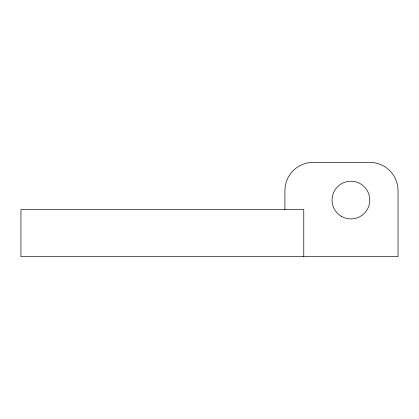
<?xml version="1.0" encoding="UTF-8"?>
<svg xmlns="http://www.w3.org/2000/svg" width="419" height="419" viewBox="0 0 419 419"><rect width="100%" height="100%" fill="white"/><g stroke="black" fill="none" stroke-linecap="round" stroke-linejoin="round"><path stroke-width="0.63" d="M303.775 256.638L303.775 209.5L20.95 209.5L20.95 256.638L398.05 256.638L398.05 190.645A28.283 28.283 0 0 0 369.768 162.363L313.203 162.363A28.283 28.283 0 0 0 284.92 190.645L284.92 209.5M341.485 216.403A18.855 18.855 0 0 0 369.768 200.073A18.855 18.855 0 0 0 341.485 183.742A18.855 18.855 0 0 0 341.485 216.403"/></g></svg>
